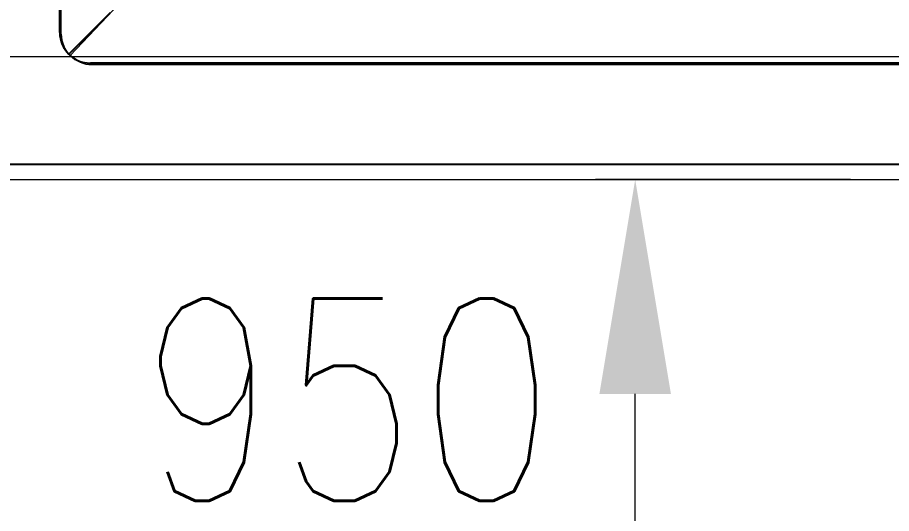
# Model space of a CAD drawing. Header units: millimetres. Extents: x -32759 to 129432, y 390 to 54305.
# Drawn here: x 9731.6 to 10016.7, y 26832.7 to 26994.7 of the extents above; entities that cross this region are included whole.
import ezdxf

# ---------------------------------------------------------------- set-up
doc = ezdxf.new("R2010")
doc.units = ezdxf.units.MM
doc.linetypes.add('HIDDEN', pattern=[0.375, 0.25, -0.125])
doc.layers.add('08a', color=11, linetype='Continuous')
doc.layers.add('HL', color=2, linetype='HIDDEN')
doc.layers.add('_BODY', color=7, linetype='Continuous', lineweight=13)
doc.styles.add('ROAMNS', font='romans.shx', dxfattribs={"width": 0.8, "bigfont": 'whgtxt.shx'})
doc.dimstyles.new('20 작은 한덕_도면칫수', dxfattribs={"dimscale": 20, "dimtxt": 3.3, "dimasz": 3.5, "dimexe": 0.65, "dimexo": 1.25, "dimgap": 1, "dimtad": 1, "dimdec": 0, "dimdsep": 46, "dimtxsty": 'ROAMNS', "dimcen": 0, "dimclrd": 7, "dimclre": 7, "dimclrt": 2, "dimadec": 0, "dimazin": 2, "dimtp": 0.1, "dimtm": 0.1, "dimtfac": 0.71, "dimtdec": 0, "dimtmove": 0, "dimatfit": 3, "dimfxl": 1, "dimlwd": -1, "dimlwe": -1, "dimarcsym": 1})

# ---------------------------------------------------------------- blocks, each defined once
blk = doc.blocks.new('*D1576')
at = {"color": 7, "linetype": 'ByBlock', "transparency": 16777216}
for p, q in [((257708.27, 139636.76), (257708.27, 139523.88)), ((258658.27, 139636.76), (258658.27, 139523.88)), ((257778.27, 139536.88), (258588.27, 139536.88))]:
    blk.add_line(p, q, dxfattribs=at)
at = {"color": 7, "transparency": 16777216}
for points in [[(257778.27, 139548.55), (257778.27, 139525.22), (257708.27, 139536.88)], [(258588.27, 139548.55), (258588.27, 139525.22), (258658.27, 139536.88)]]:
    blk.add_solid(points, dxfattribs=at)
at = {"layer": 'Defpoints', "color": 0, "transparency": 16777216}
for p in [(257708.27, 139661.76), (258658.27, 139661.76), (258658.27, 139536.88)]:
    blk.add_point(p, dxfattribs=at)
at = {"color": 2, "transparency": 16777216, "insert": (258183.27, 139589.88), "char_height": 66, "attachment_point": 5, "style": 'ROAMNS'}
blk.add_mtext('950', dxfattribs=at)
blk = doc.blocks.new('sdfgsdfgsdgdsgds')
at = {"ltscale": 0.5}
for p, q in [((75043.03, -15454.34), (75361.03, -15454.34)), ((75035.96, -15457.27), (75049.53, -15470.84)), ((75033.03, -15930.34), (75033.03, -15464.34))]:
    blk.add_line(p, q, dxfattribs=at)
blk.add_arc((75043.03, -15464.34), 10, 90, 180, dxfattribs=at)
blk = doc.blocks.new('dsfgsdfgsdgsd')
for p, q in [((75042.53, -15454.84), (75361.53, -15454.84)), ((75052.53, -15473.84), (75035.46, -15457.77)), ((75032.53, -15464.84), (75032.53, -15929.84))]:
    blk.add_line(p, q)
blk.add_arc((75042.53, -15464.84), 10, 90, 180)
blk = doc.blocks.new('sdfgdsfgfdgfdsg')
at = {"ltscale": 0.5}
for p, q in [((110706.3, -23131.05), (110706.3, -24081.05)), ((110746.3, -24041.05), (110746.3, -23171.05))]:
    blk.add_line(p, q, dxfattribs=at)
at = {"layer": 'HL', "ltscale": 0.5}
blk.add_line((110711.3, -23136.05), (110711.3, -24076.05), dxfattribs=at)
blk = doc.blocks.new('xcvbxcbvcbcxvb')
blk.add_blockref('sdfgdsfgfdgfdsg', (0, 0))
blk = doc.blocks.new('QWERRQRWQE')
at = {"ltscale": 0.5}
blk.add_line((132532.74, 13859.76), (133182.74, 13859.76), dxfattribs=at)
at = {"rotation": 90}
for name, p in [('xcvbxcbvcbcxvb', (109101.68, -96846.54)), ('dsfgsdfgsdgsd', (117159.4, -61135.27))]:
    blk.add_blockref(name, p, dxfattribs=at)
at = {"layer": '08a', "rotation": 90}
blk.add_blockref('sdfgsdfgsdgdsgds', (117159.4, -61135.27), dxfattribs=at)
blk = doc.blocks.new('*D1513')
at = {"color": 7, "linetype": 'ByBlock', "transparency": 16777216}
for p, q in [((258347.25, 139661.76), (258264.02, 139661.76)), ((258277.02, 138536.87), (258277.02, 139591.76)), ((258796.27, 138466.87), (258264.02, 138466.87))]:
    blk.add_line(p, q, dxfattribs=at)
at = {"color": 7, "transparency": 16777216}
for points in [[(258265.35, 139591.76), (258288.68, 139591.76), (258277.02, 139661.76)], [(258265.35, 138536.87), (258288.68, 138536.87), (258277.02, 138466.87)]]:
    blk.add_solid(points, dxfattribs=at)
at = {"layer": 'Defpoints', "color": 0, "transparency": 16777216}
for p in [(258277.02, 139661.76), (258372.25, 139661.76), (258821.27, 138466.87)]:
    blk.add_point(p, dxfattribs=at)
at = {"color": 2, "transparency": 16777216, "insert": (258224.02, 139064.32), "char_height": 66, "attachment_point": 5, "rotation": 90, "style": 'ROAMNS'}
blk.add_mtext('1195', dxfattribs=at)
blk = doc.blocks.new('sdfgsdfgcxvxbxcv')
blk.add_blockref('QWERRQRWQE', (125475.535, 125802.001))
dim = blk.add_linear_dim(base=(258658.273, 139536.884), p1=(257708.273, 139661.761), p2=(258658.273, 139661.761), dimstyle='20 작은 한덕_도면칫수')
dim.commit()
dim.dimension.update_dxf_attribs({"geometry": '*D1576', "text_midpoint": (258183.273, 139589.884)})
dim = blk.add_linear_dim(base=(258277.017, 139661.761), p1=(258821.274, 138466.875), p2=(258372.246, 139661.761), angle=90, dimstyle='20 작은 한덕_도면칫수')
dim.commit()
dim.dimension.update_dxf_attribs({"geometry": '*D1513', "text_midpoint": (258224.017, 139064.318)})

msp = doc.modelspace()

# ---------------------------------------------------------------- block references
at = {"layer": '_BODY'}
msp.add_blockref('sdfgsdfgcxvxbxcv', (-248343.91, -112719.97), dxfattribs=at)

doc.saveas('drawing.dxf')
